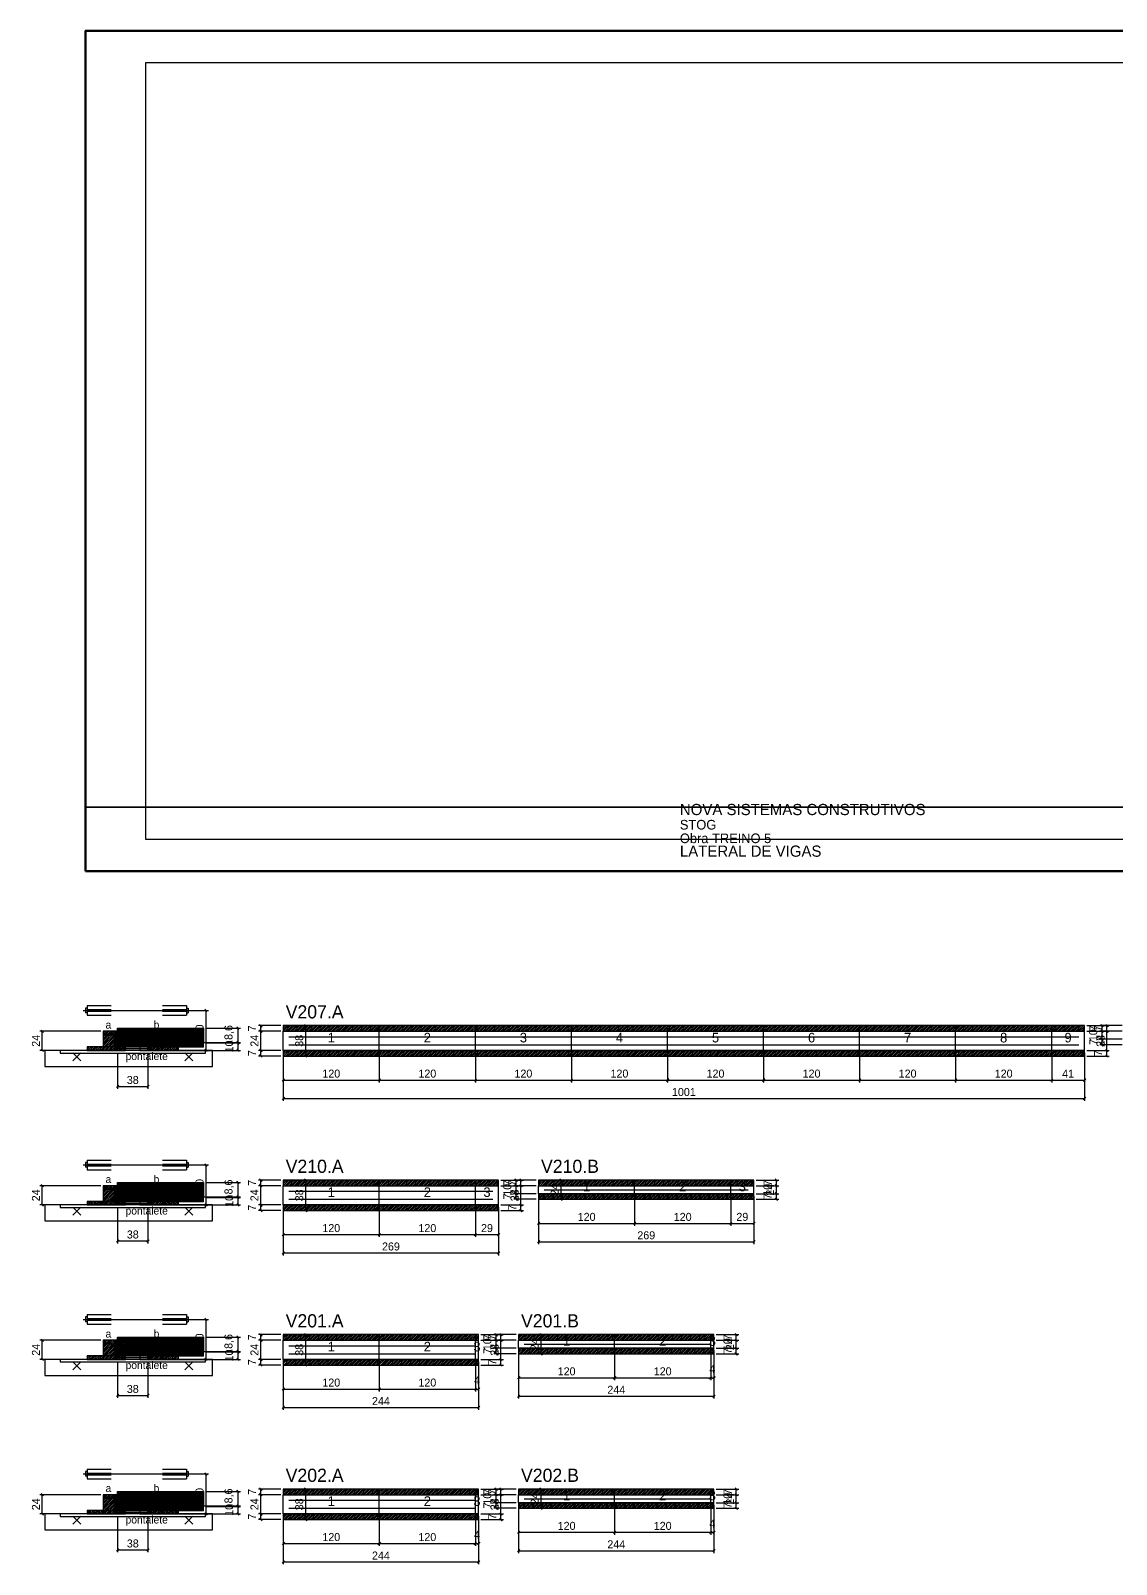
# Model space of a CAD drawing. Extents: x -10500 to 3070, y -6649 to 1250.
# Drawn here: x -69 to 1288, y -666 to 1250 of the extents above; entities that cross this region are included whole.
import ezdxf
from ezdxf.enums import TextEntityAlignment as Align

# ---------------------------------------------------------------- set-up
doc = ezdxf.new("R2010")
doc.units = 0
for name, color, linetype in [('5', 5, 'Continuous'), ('barrote', 126, 'Continuous'), ('CARIMBO', 255, 'Continuous'), ('CONCRETO', 251, 'Continuous'), ('COTA', 241, 'Continuous'), ('detalhes', 7, 'Continuous'), ('ESTRUTURACAO', 7, 'Continuous'), ('Folhas', 255, 'Continuous'), ('Hachura', 251, 'Continuous'), ('Madeira', 126, 'Continuous'), ('NOMENCLATURA', 7, 'Continuous'), ('Painéis', 200, 'Continuous'), ('presilha', 224, 'Continuous'), ('SARR_2.2x7', 40, 'Continuous'), ('SCO-___-LAJ', 224, 'Continuous'), ('TENSOR', 224, 'Continuous')]:
    doc.layers.add(name, color=color, linetype=linetype)
doc.dimstyles.new('PAINEL', dxfattribs={"dimtxt": 10, "dimasz": 3, "dimexe": 3, "dimexo": 3, "dimgap": 3, "dimtad": 1, "dimblk": 'OBLIQUE', "dimblk1": 'OBLIQUE', "dimcen": 2.5, "dimclrd": 4, "dimclre": 4, "dimclrt": 240, "dimazin": 3, "dimtfac": 1, "dimtmove": 0, "dimatfit": 3})

# ---------------------------------------------------------------- blocks, each defined once
blk = doc.blocks.new('PAR_ESQ')
for p, q in [((-1, -1), (1, 1)), ((-1, 1), (1, -1))]:
    blk.add_line(p, q)
blk = doc.blocks.new('PAR_FUNDO_ESQ')
for p, q in [((-1, -1), (1, 1)), ((-1, 1), (1, -1))]:
    blk.add_line(p, q)
blk = doc.blocks.new('PAR_FUNDO_DIR')
for p, q in [((-1, -1), (1, 1)), ((-1, 1), (1, -1))]:
    blk.add_line(p, q)
blk = doc.blocks.new('par_int_esq')
for p, q in [((-1, -1), (1, 1)), ((-1, 1), (1, -1))]:
    blk.add_line(p, q)
blk = doc.blocks.new('par_int_dir')
for p, q in [((-1, -1), (1, 1)), ((-1, 1), (1, -1))]:
    blk.add_line(p, q)
blk = doc.blocks.new('_OBLIQUE')
at = {"color": 0, "linetype": 'BYBLOCK'}
blk.add_line((-0.5, -0.5), (0.5, 0.5), dxfattribs=at)

msp = doc.modelspace()

# ---------------------------------------------------------------- hatches: boundary and pattern name
at = {"layer": 'COTA'}
h = msp.add_hatch(dxfattribs=at)
h.set_pattern_fill('ANSI31', scale=0.4)
h.paths.add_polyline_path([(40, -16), (40, 4), (147.5, 4), (147.5, -14.6), (78, -14.6), (78, -16)])
h = msp.add_hatch(dxfattribs=at)
h.set_pattern_fill('ANSI31', scale=0.5)
h.paths.add_polyline_path([(247, 0), (367, 0), (367, 7), (247, 7)])
h = msp.add_hatch(dxfattribs=at)
h.set_pattern_fill('ANSI31', scale=0.5)
h.paths.add_polyline_path([(367, 0), (487, 0), (487, 7), (367, 7)])
h = msp.add_hatch(dxfattribs=at)
h.set_pattern_fill('ANSI31', scale=0.5)
h.paths.add_polyline_path([(487, 0), (607, 0), (607, 7), (487, 7)])
h = msp.add_hatch(dxfattribs=at)
h.set_pattern_fill('ANSI31', scale=0.5)
h.paths.add_polyline_path([(607, 0), (727, 0), (727, 7), (607, 7)])
h = msp.add_hatch(dxfattribs=at)
h.set_pattern_fill('ANSI31', scale=0.5)
h.paths.add_polyline_path([(727, 0), (847, 0), (847, 7), (727, 7)])
h = msp.add_hatch(dxfattribs=at)
h.set_pattern_fill('ANSI31', scale=0.5)
h.paths.add_polyline_path([(847, 0), (967, 0), (967, 7), (847, 7)])
h = msp.add_hatch(dxfattribs=at)
h.set_pattern_fill('ANSI31', scale=0.5)
h.paths.add_polyline_path([(967, 0), (1087, 0), (1087, 7), (967, 7)])
h = msp.add_hatch(dxfattribs=at)
h.set_pattern_fill('ANSI31', scale=0.5)
h.paths.add_polyline_path([(1087, 0), (1207, 0), (1207, 7), (1087, 7)])
h = msp.add_hatch(dxfattribs=at)
h.set_pattern_fill('ANSI31', scale=0.5)
h.paths.add_polyline_path([(1207, 0), (1248, 0), (1248, 7), (1207, 7)])
h = msp.add_hatch(dxfattribs=at)
h.set_pattern_fill('ANSI31', scale=0.5)
h.paths.add_polyline_path([(247, -31), (367, -31), (367, -24), (247, -24)])
h = msp.add_hatch(dxfattribs=at)
h.set_pattern_fill('ANSI31', scale=0.5)
h.paths.add_polyline_path([(367, -31), (487, -31), (487, -24), (367, -24)])
h = msp.add_hatch(dxfattribs=at)
h.set_pattern_fill('ANSI31', scale=0.5)
h.paths.add_polyline_path([(487, -31), (607, -31), (607, -24), (487, -24)])
h = msp.add_hatch(dxfattribs=at)
h.set_pattern_fill('ANSI31', scale=0.5)
h.paths.add_polyline_path([(607, -31), (727, -31), (727, -24), (607, -24)])
h = msp.add_hatch(dxfattribs=at)
h.set_pattern_fill('ANSI31', scale=0.5)
h.paths.add_polyline_path([(727, -31), (847, -31), (847, -24), (727, -24)])
h = msp.add_hatch(dxfattribs=at)
h.set_pattern_fill('ANSI31', scale=0.5)
h.paths.add_polyline_path([(847, -31), (967, -31), (967, -24), (847, -24)])
h = msp.add_hatch(dxfattribs=at)
h.set_pattern_fill('ANSI31', scale=0.5)
h.paths.add_polyline_path([(967, -31), (1087, -31), (1087, -24), (967, -24)])
h = msp.add_hatch(dxfattribs=at)
h.set_pattern_fill('ANSI31', scale=0.5)
h.paths.add_polyline_path([(1087, -31), (1207, -31), (1207, -24), (1087, -24)])
h = msp.add_hatch(dxfattribs=at)
h.set_pattern_fill('ANSI31', scale=0.5)
h.paths.add_polyline_path([(1207, -31), (1248, -31), (1248, -24), (1207, -24)])
h = msp.add_hatch(dxfattribs=at)
h.set_pattern_fill('ANSI31', scale=0.4)
h.paths.add_polyline_path([(40, -209), (40, -189), (147.5, -189), (147.5, -207.6), (78, -207.6), (78, -209)])
h = msp.add_hatch(dxfattribs=at)
h.set_pattern_fill('ANSI31', scale=0.5)
h.paths.add_polyline_path([(247, -193), (367, -193), (367, -186), (247, -186)])
h = msp.add_hatch(dxfattribs=at)
h.set_pattern_fill('ANSI31', scale=0.5)
h.paths.add_polyline_path([(367, -193), (487, -193), (487, -186), (367, -186)])
h = msp.add_hatch(dxfattribs=at)
h.set_pattern_fill('ANSI31', scale=0.5)
h.paths.add_polyline_path([(487, -193), (516, -193), (516, -186), (487, -186)])
h = msp.add_hatch(dxfattribs=at)
h.set_pattern_fill('ANSI31', scale=0.5)
h.paths.add_polyline_path([(566, -193), (686, -193), (686, -186), (566, -186)])
h = msp.add_hatch(dxfattribs=at)
h.set_pattern_fill('ANSI31', scale=0.5)
h.paths.add_polyline_path([(686, -193), (806, -193), (806, -186), (686, -186)])
h = msp.add_hatch(dxfattribs=at)
h.set_pattern_fill('ANSI31', scale=0.5)
h.paths.add_polyline_path([(806, -193), (835, -193), (835, -186), (806, -186)])
h = msp.add_hatch(dxfattribs=at)
h.set_pattern_fill('ANSI31', scale=0.5)
h.paths.add_polyline_path([(566, -210), (686, -210), (686, -203), (566, -203)])
h = msp.add_hatch(dxfattribs=at)
h.set_pattern_fill('ANSI31', scale=0.5)
h.paths.add_polyline_path([(686, -210), (806, -210), (806, -203), (686, -203)])
h = msp.add_hatch(dxfattribs=at)
h.set_pattern_fill('ANSI31', scale=0.5)
h.paths.add_polyline_path([(806, -210), (835, -210), (835, -203), (806, -203)])
h = msp.add_hatch(dxfattribs=at)
h.set_pattern_fill('ANSI31', scale=0.5)
h.paths.add_polyline_path([(247, -224), (367, -224), (367, -217), (247, -217)])
h = msp.add_hatch(dxfattribs=at)
h.set_pattern_fill('ANSI31', scale=0.5)
h.paths.add_polyline_path([(367, -224), (487, -224), (487, -217), (367, -217)])
h = msp.add_hatch(dxfattribs=at)
h.set_pattern_fill('ANSI31', scale=0.5)
h.paths.add_polyline_path([(487, -224), (516, -224), (516, -217), (487, -217)])
h = msp.add_hatch(dxfattribs=at)
h.set_pattern_fill('ANSI31', scale=0.4)
h.paths.add_polyline_path([(40, -402), (40, -382), (147.5, -382), (147.5, -400.6), (78, -400.6), (78, -402)])
h = msp.add_hatch(dxfattribs=at)
h.set_pattern_fill('ANSI31', scale=0.5)
h.paths.add_polyline_path([(247, -386), (367, -386), (367, -379), (247, -379)])
h = msp.add_hatch(dxfattribs=at)
h.set_pattern_fill('ANSI31', scale=0.5)
h.paths.add_polyline_path([(367, -386), (487, -386), (487, -379), (367, -379)])
h = msp.add_hatch(dxfattribs=at)
h.set_pattern_fill('ANSI31', scale=0.5)
h.paths.add_polyline_path([(487, -386), (491, -386), (491, -379), (487, -379)])
h = msp.add_hatch(dxfattribs=at)
h.set_pattern_fill('ANSI31', scale=0.5)
h.paths.add_polyline_path([(541, -386), (661, -386), (661, -379), (541, -379)])
h = msp.add_hatch(dxfattribs=at)
h.set_pattern_fill('ANSI31', scale=0.5)
h.paths.add_polyline_path([(661, -386), (781, -386), (781, -379), (661, -379)])
h = msp.add_hatch(dxfattribs=at)
h.set_pattern_fill('ANSI31', scale=0.5)
h.paths.add_polyline_path([(781, -386), (785, -386), (785, -379), (781, -379)])
h = msp.add_hatch(dxfattribs=at)
h.set_pattern_fill('ANSI31', scale=0.5)
h.paths.add_polyline_path([(541, -403), (661, -403), (661, -396), (541, -396)])
h = msp.add_hatch(dxfattribs=at)
h.set_pattern_fill('ANSI31', scale=0.5)
h.paths.add_polyline_path([(661, -403), (781, -403), (781, -396), (661, -396)])
h = msp.add_hatch(dxfattribs=at)
h.set_pattern_fill('ANSI31', scale=0.5)
h.paths.add_polyline_path([(781, -403), (785, -403), (785, -396), (781, -396)])
h = msp.add_hatch(dxfattribs=at)
h.set_pattern_fill('ANSI31', scale=0.5)
h.paths.add_polyline_path([(247, -417), (367, -417), (367, -410), (247, -410)])
h = msp.add_hatch(dxfattribs=at)
h.set_pattern_fill('ANSI31', scale=0.5)
h.paths.add_polyline_path([(367, -417), (487, -417), (487, -410), (367, -410)])
h = msp.add_hatch(dxfattribs=at)
h.set_pattern_fill('ANSI31', scale=0.5)
h.paths.add_polyline_path([(487, -417), (491, -417), (491, -410), (487, -410)])
h = msp.add_hatch(dxfattribs=at)
h.set_pattern_fill('ANSI31', scale=0.5)
h.paths.add_polyline_path([(247, -579), (367, -579), (367, -572), (247, -572)])
h = msp.add_hatch(dxfattribs=at)
h.set_pattern_fill('ANSI31', scale=0.5)
h.paths.add_polyline_path([(367, -579), (487, -579), (487, -572), (367, -572)])
h = msp.add_hatch(dxfattribs=at)
h.set_pattern_fill('ANSI31', scale=0.5)
h.paths.add_polyline_path([(487, -579), (491, -579), (491, -572), (487, -572)])
h = msp.add_hatch(dxfattribs=at)
h.set_pattern_fill('ANSI31', scale=0.5)
h.paths.add_polyline_path([(541, -579), (661, -579), (661, -572), (541, -572)])
h = msp.add_hatch(dxfattribs=at)
h.set_pattern_fill('ANSI31', scale=0.5)
h.paths.add_polyline_path([(661, -579), (781, -579), (781, -572), (661, -572)])
h = msp.add_hatch(dxfattribs=at)
h.set_pattern_fill('ANSI31', scale=0.5)
h.paths.add_polyline_path([(781, -579), (785, -579), (785, -572), (781, -572)])
h = msp.add_hatch(dxfattribs=at)
h.set_pattern_fill('ANSI31', scale=0.4)
h.paths.add_polyline_path([(40, -595), (40, -575), (147.5, -575), (147.5, -593.6), (78, -593.6), (78, -595)])
h = msp.add_hatch(dxfattribs=at)
h.set_pattern_fill('ANSI31', scale=0.5)
h.paths.add_polyline_path([(541, -596), (661, -596), (661, -589), (541, -589)])
h = msp.add_hatch(dxfattribs=at)
h.set_pattern_fill('ANSI31', scale=0.5)
h.paths.add_polyline_path([(661, -596), (781, -596), (781, -589), (661, -589)])
h = msp.add_hatch(dxfattribs=at)
h.set_pattern_fill('ANSI31', scale=0.5)
h.paths.add_polyline_path([(781, -596), (785, -596), (785, -589), (781, -589)])
h = msp.add_hatch(dxfattribs=at)
h.set_pattern_fill('ANSI31', scale=0.5)
h.paths.add_polyline_path([(247, -610), (367, -610), (367, -603), (247, -603)])
h = msp.add_hatch(dxfattribs=at)
h.set_pattern_fill('ANSI31', scale=0.5)
h.paths.add_polyline_path([(367, -610), (487, -610), (487, -603), (367, -603)])
h = msp.add_hatch(dxfattribs=at)
h.set_pattern_fill('ANSI31', scale=0.5)
h.paths.add_polyline_path([(487, -610), (491, -610), (491, -603), (487, -603)])
at = {"layer": 'Hachura'}
h = msp.add_hatch(dxfattribs=at)
h.set_pattern_fill('ANSI31', scale=0.5)
h.paths.add_polyline_path([(22, -24), (36, -24), (36, 0), (22, 0)])
h = msp.add_hatch(dxfattribs=at)
h.set_pattern_fill('ANSI31', scale=0.5)
h.paths.add_polyline_path([(22, -4.4), (36, -4.4), (36, 0), (22, 0)])
h = msp.add_hatch(dxfattribs=at)
h.set_pattern_fill('SOLID')
h.paths.add_polyline_path([(36, -24), (40, -24), (40, 0), (36, 0)])
h = msp.add_hatch(dxfattribs=at)
h.set_pattern_fill('SOLID')
h.paths.add_polyline_path([(40, -19.6), (78, -19.6), (78, -16), (40, -16)])
h = msp.add_hatch(dxfattribs=at)
h.set_pattern_fill('SOLID')
h.paths.add_polyline_path([(78, -24), (82, -24), (82, -14), (78, -14)])
h = msp.add_hatch(dxfattribs=at)
h.set_pattern_fill('SOLID')
h.paths.add_polyline_path([(78, -14), (147.5, -14), (147.5, -20), (78, -20)])
h = msp.add_hatch(dxfattribs=at)
h.set_pattern_fill('ANSI31', scale=0.5)
h.paths.add_polyline_path([(82, -24), (96, -24), (96, -14), (82, -14)])
h = msp.add_hatch(dxfattribs=at)
h.set_pattern_fill('ANSI31', scale=0.5)
h.paths.add_polyline_path([(82, -18.4), (96, -18.4), (96, -14), (82, -14)])
h = msp.add_hatch(dxfattribs=at)
h.set_pattern_fill('ANSI31', scale=0.5)
h.paths.add_polyline_path([(2, -24), (22, -24), (22, -19.6), (2, -19.6)])
h = msp.add_hatch(dxfattribs=at)
h.set_pattern_fill('ANSI31', scale=0.5)
h.paths.add_polyline_path([(40, -24), (50, -24), (50, -19.6), (40, -19.6)])
h = msp.add_hatch(dxfattribs=at)
h.set_pattern_fill('ANSI31', scale=0.5)
h.paths.add_polyline_path([(96, -24), (116, -24), (116, -19.6), (96, -19.6)])
h = msp.add_hatch(dxfattribs=at)
h.set_pattern_fill('ANSI31', scale=0.5)
h.paths.add_polyline_path([(22, -217), (36, -217), (36, -193), (22, -193)])
h = msp.add_hatch(dxfattribs=at)
h.set_pattern_fill('ANSI31', scale=0.5)
h.paths.add_polyline_path([(22, -197.4), (36, -197.4), (36, -193), (22, -193)])
h = msp.add_hatch(dxfattribs=at)
h.set_pattern_fill('SOLID')
h.paths.add_polyline_path([(36, -217), (40, -217), (40, -193), (36, -193)])
h = msp.add_hatch(dxfattribs=at)
h.set_pattern_fill('SOLID')
h.paths.add_polyline_path([(40, -212.6), (78, -212.6), (78, -209), (40, -209)])
h = msp.add_hatch(dxfattribs=at)
h.set_pattern_fill('SOLID')
h.paths.add_polyline_path([(78, -217), (82, -217), (82, -207), (78, -207)])
h = msp.add_hatch(dxfattribs=at)
h.set_pattern_fill('SOLID')
h.paths.add_polyline_path([(78, -207), (147.5, -207), (147.5, -213), (78, -213)])
h = msp.add_hatch(dxfattribs=at)
h.set_pattern_fill('ANSI31', scale=0.5)
h.paths.add_polyline_path([(82, -217), (96, -217), (96, -207), (82, -207)])
h = msp.add_hatch(dxfattribs=at)
h.set_pattern_fill('ANSI31', scale=0.5)
h.paths.add_polyline_path([(82, -211.4), (96, -211.4), (96, -207), (82, -207)])
h = msp.add_hatch(dxfattribs=at)
h.set_pattern_fill('ANSI31', scale=0.5)
h.paths.add_polyline_path([(2, -217), (22, -217), (22, -212.6), (2, -212.6)])
h = msp.add_hatch(dxfattribs=at)
h.set_pattern_fill('ANSI31', scale=0.5)
h.paths.add_polyline_path([(40, -217), (50, -217), (50, -212.6), (40, -212.6)])
h = msp.add_hatch(dxfattribs=at)
h.set_pattern_fill('ANSI31', scale=0.5)
h.paths.add_polyline_path([(96, -217), (116, -217), (116, -212.6), (96, -212.6)])
h = msp.add_hatch(dxfattribs=at)
h.set_pattern_fill('ANSI31', scale=0.5)
h.paths.add_polyline_path([(22, -410), (36, -410), (36, -386), (22, -386)])
h = msp.add_hatch(dxfattribs=at)
h.set_pattern_fill('ANSI31', scale=0.5)
h.paths.add_polyline_path([(22, -390.4), (36, -390.4), (36, -386), (22, -386)])
h = msp.add_hatch(dxfattribs=at)
h.set_pattern_fill('SOLID')
h.paths.add_polyline_path([(36, -410), (40, -410), (40, -386), (36, -386)])
h = msp.add_hatch(dxfattribs=at)
h.set_pattern_fill('SOLID')
h.paths.add_polyline_path([(40, -405.6), (78, -405.6), (78, -402), (40, -402)])
h = msp.add_hatch(dxfattribs=at)
h.set_pattern_fill('SOLID')
h.paths.add_polyline_path([(78, -410), (82, -410), (82, -400), (78, -400)])
h = msp.add_hatch(dxfattribs=at)
h.set_pattern_fill('SOLID')
h.paths.add_polyline_path([(78, -400), (147.5, -400), (147.5, -406), (78, -406)])
h = msp.add_hatch(dxfattribs=at)
h.set_pattern_fill('ANSI31', scale=0.5)
h.paths.add_polyline_path([(82, -410), (96, -410), (96, -400), (82, -400)])
h = msp.add_hatch(dxfattribs=at)
h.set_pattern_fill('ANSI31', scale=0.5)
h.paths.add_polyline_path([(82, -404.4), (96, -404.4), (96, -400), (82, -400)])
h = msp.add_hatch(dxfattribs=at)
h.set_pattern_fill('ANSI31', scale=0.5)
h.paths.add_polyline_path([(2, -410), (22, -410), (22, -405.6), (2, -405.6)])
h = msp.add_hatch(dxfattribs=at)
h.set_pattern_fill('ANSI31', scale=0.5)
h.paths.add_polyline_path([(40, -410), (50, -410), (50, -405.6), (40, -405.6)])
h = msp.add_hatch(dxfattribs=at)
h.set_pattern_fill('ANSI31', scale=0.5)
h.paths.add_polyline_path([(96, -410), (116, -410), (116, -405.6), (96, -405.6)])
h = msp.add_hatch(dxfattribs=at)
h.set_pattern_fill('ANSI31', scale=0.5)
h.paths.add_polyline_path([(22, -603), (36, -603), (36, -579), (22, -579)])
h = msp.add_hatch(dxfattribs=at)
h.set_pattern_fill('ANSI31', scale=0.5)
h.paths.add_polyline_path([(22, -583.4), (36, -583.4), (36, -579), (22, -579)])
h = msp.add_hatch(dxfattribs=at)
h.set_pattern_fill('SOLID')
h.paths.add_polyline_path([(36, -603), (40, -603), (40, -579), (36, -579)])
h = msp.add_hatch(dxfattribs=at)
h.set_pattern_fill('SOLID')
h.paths.add_polyline_path([(78, -603), (82, -603), (82, -593), (78, -593)])
h = msp.add_hatch(dxfattribs=at)
h.set_pattern_fill('SOLID')
h.paths.add_polyline_path([(78, -593), (147.5, -593), (147.5, -599), (78, -599)])
h = msp.add_hatch(dxfattribs=at)
h.set_pattern_fill('ANSI31', scale=0.5)
h.paths.add_polyline_path([(82, -603), (96, -603), (96, -593), (82, -593)])
h = msp.add_hatch(dxfattribs=at)
h.set_pattern_fill('ANSI31', scale=0.5)
h.paths.add_polyline_path([(82, -597.4), (96, -597.4), (96, -593), (82, -593)])
h = msp.add_hatch(dxfattribs=at)
h.set_pattern_fill('ANSI31', scale=0.5)
h.paths.add_polyline_path([(2, -603), (22, -603), (22, -598.6), (2, -598.6)])
h = msp.add_hatch(dxfattribs=at)
h.set_pattern_fill('SOLID')
h.paths.add_polyline_path([(40, -598.6), (78, -598.6), (78, -595), (40, -595)])
h = msp.add_hatch(dxfattribs=at)
h.set_pattern_fill('ANSI31', scale=0.5)
h.paths.add_polyline_path([(40, -603), (50, -603), (50, -598.6), (40, -598.6)])
h = msp.add_hatch(dxfattribs=at)
h.set_pattern_fill('ANSI31', scale=0.5)
h.paths.add_polyline_path([(96, -603), (116, -603), (116, -598.6), (96, -598.6)])
at = {"layer": 'HACHURACONCRETO'}
h = msp.add_hatch(dxfattribs=at)
h.set_pattern_fill('ANSI31', scale=0.3)
h.paths.add_polyline_path([(40, -19.6), (78, -19.6), (78, -14), (40, -14)])
h = msp.add_hatch(dxfattribs=at)
h.set_pattern_fill('ANSI31', scale=0.3)
h.paths.add_polyline_path([(40, -212.6), (78, -212.6), (78, -207), (40, -207)])
h = msp.add_hatch(dxfattribs=at)
h.set_pattern_fill('ANSI31', scale=0.3)
h.paths.add_polyline_path([(40, -405.6), (78, -405.6), (78, -400), (40, -400)])
h = msp.add_hatch(dxfattribs=at)
h.set_pattern_fill('ANSI31', scale=0.3)
h.paths.add_polyline_path([(40, -598.6), (78, -598.6), (78, -593), (40, -593)])

# ---------------------------------------------------------------- linework, layer by layer
for p, q in [((0, 29), (0, 23)), ((2, 29), (0, 29)), ((2, 23), (0, 23)), ((2, 32), (32, 32)), ((2, 32), (2, 20)), ((2, 27), (32, 27)), ((2, 25), (32, 25)), ((2, 20), (32, 20)), ((96, 32), (126, 32)), ((96, 27), (126, 27)), ((96, 25), (126, 25)), ((96, 20), (126, 20)), ((126, 32), (126, 20)), ((126, 29), (128, 29)), ((126, 23), (128, 23)), ((128, 29), (128, 23)), ((0, -164), (0, -170)), ((2, -164), (0, -164)), ((2, -170), (0, -170)), ((2, -161), (32, -161)), ((2, -161), (2, -173)), ((2, -166), (32, -166)), ((2, -168), (32, -168)), ((96, -161), (126, -161)), ((96, -166), (126, -166)), ((96, -168), (126, -168)), ((126, -161), (126, -173)), ((126, -164), (128, -164)), ((126, -170), (128, -170)), ((128, -164), (128, -170)), ((2, -173), (32, -173)), ((96, -173), (126, -173)), ((0, -357), (0, -363)), ((2, -357), (0, -357)), ((2, -363), (0, -363)), ((2, -354), (32, -354)), ((2, -354), (2, -366)), ((2, -359), (32, -359)), ((2, -361), (32, -361)), ((96, -354), (126, -354)), ((96, -359), (126, -359)), ((96, -361), (126, -361)), ((126, -354), (126, -366)), ((126, -357), (128, -357)), ((126, -363), (128, -363)), ((128, -357), (128, -363)), ((2, -366), (32, -366)), ((96, -366), (126, -366)), ((0, -550), (0, -556)), ((2, -550), (0, -550)), ((2, -547), (32, -547)), ((2, -547), (2, -559)), ((2, -552), (32, -552)), ((2, -554), (32, -554)), ((96, -547), (126, -547)), ((96, -552), (126, -552)), ((96, -554), (126, -554)), ((126, -547), (126, -559)), ((126, -550), (128, -550)), ((128, -550), (128, -556)), ((2, -556), (0, -556)), ((2, -559), (32, -559)), ((96, -559), (126, -559)), ((126, -556), (128, -556))]:
    msp.add_line(p, q)
at = {"layer": 'BARRA_ANCORAGEM'}
for p, q in [((40, -16.3), (78, -16.3)), ((40, -18.3), (40, -16.3)), ((40, -18.3), (78, -18.3)), ((78, -18.3), (78, -16.3)), ((40, -19.7), (78, -19.7)), ((40, -21.7), (40, -19.7)), ((40, -21.7), (78, -21.7)), ((78, -21.7), (78, -19.7)), ((40, -209.3), (78, -209.3)), ((40, -211.3), (40, -209.3)), ((78, -211.3), (78, -209.3)), ((40, -211.3), (78, -211.3)), ((40, -212.7), (78, -212.7)), ((40, -214.7), (40, -212.7)), ((40, -214.7), (78, -214.7)), ((78, -214.7), (78, -212.7)), ((40, -402.3), (78, -402.3)), ((40, -404.3), (40, -402.3)), ((78, -404.3), (78, -402.3)), ((40, -404.3), (78, -404.3)), ((40, -405.7), (78, -405.7)), ((40, -407.7), (40, -405.7)), ((40, -407.7), (78, -407.7)), ((78, -407.7), (78, -405.7)), ((40, -595.3), (78, -595.3)), ((40, -597.3), (40, -595.3)), ((40, -597.3), (78, -597.3)), ((40, -598.7), (78, -598.7)), ((40, -600.7), (40, -598.7)), ((40, -600.7), (78, -600.7)), ((78, -597.3), (78, -595.3)), ((78, -600.7), (78, -598.7))]:
    msp.add_line(p, q, dxfattribs=at)
at = {"layer": 'barrote'}
for points in [[(-50.75, -44), (158.75, -44), (158.75, -24), (-50.75, -24)], [(-50.75, -237), (158.75, -237), (158.75, -217), (-50.75, -217)], [(-50.75, -430), (158.75, -430), (158.75, -410), (-50.75, -410)], [(-50.75, -623), (158.75, -623), (158.75, -603), (-50.75, -603)]]:
    msp.add_lwpolyline(points, close=True, dxfattribs=at)
at = {"layer": 'CARIMBO', "lineweight": 35}
msp.add_line((0, 280), (1485, 280), dxfattribs=at)
at = {"layer": 'CONCRETO'}
for points in [[(40, -16), (40, 4), (147.5, 4), (147.5, -14.6), (78, -14.6), (78, -16)], [(40, -209), (40, -189), (147.5, -189), (147.5, -207.6), (78, -207.6), (78, -209)], [(40, -402), (40, -382), (147.5, -382), (147.5, -400.6), (78, -400.6), (78, -402)], [(40, -595), (40, -575), (147.5, -575), (147.5, -593.6), (78, -593.6), (78, -595)]]:
    msp.add_lwpolyline(points, close=True, dxfattribs=at)
at = {"layer": 'Folhas', "lineweight": 50}
msp.add_lwpolyline([(0, 200), (1485, 200), (1485, 1250), (0, 1250)], close=True, dxfattribs=at)
at = {"layer": 'Folhas', "lineweight": 25}
msp.add_lwpolyline([(75, 240), (1410, 240), (1410, 1210), (75, 1210)], close=True, dxfattribs=at)
at = {"layer": 'HACHURACONCRETO'}
for points in [[(40, -19.6), (78, -19.6), (78, -14), (40, -14)], [(40, -212.6), (78, -212.6), (78, -207), (40, -207)], [(40, -405.6), (78, -405.6), (78, -400), (40, -400)], [(40, -598.6), (78, -598.6), (78, -593), (40, -593)]]:
    msp.add_lwpolyline(points, close=True, dxfattribs=at)
at = {"layer": 'Madeira'}
for points in [[(22, -24), (36, -24), (36, 0), (22, 0)], [(22, -4.4), (36, -4.4), (36, 0), (22, 0)], [(82, -24), (96, -24), (96, -14), (82, -14)], [(82, -18.4), (96, -18.4), (96, -14), (82, -14)], [(2, -24), (22, -24), (22, -19.6), (2, -19.6)], [(22, -24), (36, -24), (36, -19.6), (22, -19.6)], [(40, -24), (50, -24), (50, -19.6), (40, -19.6)], [(68, -24), (78, -24), (78, -19.6), (68, -19.6)], [(96, -24), (116, -24), (116, -19.6), (96, -19.6)], [(22, -217), (36, -217), (36, -193), (22, -193)], [(22, -197.4), (36, -197.4), (36, -193), (22, -193)], [(82, -217), (96, -217), (96, -207), (82, -207)], [(82, -211.4), (96, -211.4), (96, -207), (82, -207)], [(2, -217), (22, -217), (22, -212.6), (2, -212.6)], [(22, -217), (36, -217), (36, -212.6), (22, -212.6)], [(40, -217), (50, -217), (50, -212.6), (40, -212.6)], [(68, -217), (78, -217), (78, -212.6), (68, -212.6)], [(96, -217), (116, -217), (116, -212.6), (96, -212.6)], [(22, -410), (36, -410), (36, -386), (22, -386)], [(22, -390.4), (36, -390.4), (36, -386), (22, -386)], [(82, -410), (96, -410), (96, -400), (82, -400)], [(82, -404.4), (96, -404.4), (96, -400), (82, -400)], [(2, -410), (22, -410), (22, -405.6), (2, -405.6)], [(22, -410), (36, -410), (36, -405.6), (22, -405.6)], [(40, -410), (50, -410), (50, -405.6), (40, -405.6)], [(68, -410), (78, -410), (78, -405.6), (68, -405.6)], [(96, -410), (116, -410), (116, -405.6), (96, -405.6)], [(22, -603), (36, -603), (36, -579), (22, -579)], [(22, -583.4), (36, -583.4), (36, -579), (22, -579)], [(82, -603), (96, -603), (96, -593), (82, -593)], [(82, -597.4), (96, -597.4), (96, -593), (82, -593)], [(2, -603), (22, -603), (22, -598.6), (2, -598.6)], [(22, -603), (36, -603), (36, -598.6), (22, -598.6)], [(40, -603), (50, -603), (50, -598.6), (40, -598.6)], [(68, -603), (78, -603), (78, -598.6), (68, -598.6)], [(96, -603), (116, -603), (116, -598.6), (96, -598.6)]]:
    msp.add_lwpolyline(points, close=True, dxfattribs=at)
at = {"layer": 'Painéis'}
for p, q in [((247, 0), (367, 0)), ((247, -24), (247, 0)), ((367, -24), (367, 0)), ((367, -24), (367, 0)), ((367, 0), (487, 0)), ((367, -24), (367, 0)), ((487, -24), (487, 0)), ((487, -24), (487, 0)), ((487, 0), (607, 0)), ((487, -24), (487, 0)), ((607, -24), (607, 0)), ((607, -24), (607, 0)), ((607, 0), (727, 0)), ((607, -24), (607, 0)), ((727, -24), (727, 0)), ((727, -24), (727, 0)), ((727, 0), (847, 0)), ((727, -24), (727, 0)), ((847, -24), (847, 0)), ((847, -24), (847, 0)), ((847, 0), (967, 0)), ((847, -24), (847, 0)), ((967, -24), (967, 0)), ((967, -24), (967, 0)), ((967, 0), (1087, 0)), ((967, -24), (967, 0)), ((1087, -24), (1087, 0)), ((1087, -24), (1087, 0)), ((1087, 0), (1207, 0)), ((1087, -24), (1087, 0)), ((1207, -24), (1207, 0)), ((1207, -24), (1207, 0)), ((1207, 0), (1248, 0)), ((1207, -24), (1207, 0)), ((1248, -24), (1248, 0)), ((247, -24), (367, -24)), ((367, -24), (487, -24)), ((487, -24), (607, -24)), ((607, -24), (727, -24)), ((727, -24), (847, -24)), ((847, -24), (967, -24)), ((967, -24), (1087, -24)), ((1087, -24), (1207, -24)), ((1207, -24), (1248, -24)), ((247, -193), (367, -193)), ((247, -217), (247, -193)), ((367, -217), (367, -193)), ((367, -217), (367, -193)), ((367, -193), (487, -193)), ((367, -217), (367, -193)), ((487, -217), (487, -193)), ((487, -217), (487, -193)), ((487, -193), (516, -193)), ((487, -217), (487, -193)), ((516, -217), (516, -193)), ((566, -193), (686, -193)), ((566, -203), (566, -193)), ((566, -203), (686, -203)), ((686, -203), (686, -193)), ((686, -203), (686, -193)), ((686, -193), (806, -193)), ((686, -203), (686, -193)), ((686, -203), (806, -203)), ((806, -203), (806, -193)), ((806, -203), (806, -193)), ((806, -193), (835, -193)), ((806, -203), (806, -193)), ((806, -203), (835, -203)), ((835, -203), (835, -193)), ((247, -217), (367, -217)), ((367, -217), (487, -217)), ((487, -217), (516, -217)), ((247, -386), (367, -386)), ((247, -410), (247, -386)), ((367, -410), (367, -386)), ((367, -410), (367, -386)), ((367, -386), (487, -386)), ((367, -410), (367, -386)), ((487, -410), (487, -386)), ((487, -410), (487, -386)), ((487, -386), (491, -386)), ((487, -410), (487, -386)), ((491, -410), (491, -386)), ((541, -386), (661, -386)), ((541, -396), (541, -386)), ((541, -396), (661, -396)), ((661, -396), (661, -386)), ((661, -396), (661, -386)), ((661, -386), (781, -386)), ((661, -396), (661, -386)), ((661, -396), (781, -396)), ((781, -396), (781, -386)), ((781, -396), (781, -386)), ((781, -386), (785, -386)), ((781, -396), (781, -386)), ((781, -396), (785, -396)), ((785, -396), (785, -386)), ((247, -410), (367, -410)), ((367, -410), (487, -410)), ((487, -410), (491, -410)), ((247, -579), (367, -579)), ((247, -603), (247, -579)), ((367, -603), (367, -579)), ((367, -603), (367, -579)), ((367, -579), (487, -579)), ((367, -603), (367, -579)), ((487, -603), (487, -579)), ((487, -603), (487, -579)), ((487, -579), (491, -579)), ((487, -603), (487, -579)), ((491, -603), (491, -579)), ((541, -579), (661, -579)), ((541, -589), (541, -579)), ((541, -589), (661, -589)), ((661, -589), (661, -579)), ((661, -589), (661, -579)), ((661, -579), (781, -579)), ((661, -589), (661, -579)), ((661, -589), (781, -589)), ((781, -589), (781, -579)), ((781, -589), (781, -579)), ((781, -579), (785, -579)), ((781, -589), (781, -579)), ((781, -589), (785, -589)), ((785, -589), (785, -579)), ((247, -603), (367, -603)), ((367, -603), (487, -603)), ((487, -603), (491, -603))]:
    msp.add_line(p, q, dxfattribs=at)
for points in [[(36, -24), (40, -24), (40, 0), (36, 0)], [(40, -19.6), (78, -19.6), (78, -16), (40, -16)], [(78, -24), (82, -24), (82, -14), (78, -14)], [(78, -14), (147.5, -14), (147.5, -14.6), (78, -14.6)], [(36, -217), (40, -217), (40, -193), (36, -193)], [(40, -212.6), (78, -212.6), (78, -209), (40, -209)], [(78, -217), (82, -217), (82, -207), (78, -207)], [(78, -207), (147.5, -207), (147.5, -207.6), (78, -207.6)], [(36, -410), (40, -410), (40, -386), (36, -386)], [(40, -405.6), (78, -405.6), (78, -402), (40, -402)], [(78, -410), (82, -410), (82, -400), (78, -400)], [(78, -400), (147.5, -400), (147.5, -400.6), (78, -400.6)], [(36, -603), (40, -603), (40, -579), (36, -579)], [(78, -603), (82, -603), (82, -593), (78, -593)], [(78, -593), (147.5, -593), (147.5, -593.6), (78, -593.6)], [(40, -598.6), (78, -598.6), (78, -595), (40, -595)]]:
    msp.add_lwpolyline(points, close=True, dxfattribs=at)
at = {"layer": 'presilha'}
for p, q in [((-16, -37), (-6, -27)), ((-16, -27), (-6, -37)), ((124, -37), (134, -27)), ((124, -27), (134, -37)), ((-16, -230), (-6, -220)), ((-16, -220), (-6, -230)), ((124, -230), (134, -220)), ((124, -220), (134, -230)), ((-16, -423), (-6, -413)), ((-16, -413), (-6, -423)), ((124, -423), (134, -413)), ((124, -413), (134, -423)), ((-16, -616), (-6, -606)), ((-16, -606), (-6, -616)), ((124, -616), (134, -606)), ((124, -606), (134, -616))]:
    msp.add_line(p, q, dxfattribs=at)
at = {"layer": 'SARR_2.2x7'}
for points in [[(254, -7), (367, -7)], [(254, -7), (367, -7)], [(254, -17), (367, -17)], [(254, -17), (367, -17)], [(367, -7), (487, -7)], [(367, -7), (487, -7)], [(367, -17), (487, -17)], [(367, -17), (487, -17)], [(487, -7), (607, -7)], [(487, -7), (607, -7)], [(487, -17), (607, -17)], [(487, -17), (607, -17)], [(607, -7), (727, -7)], [(607, -7), (727, -7)], [(607, -17), (727, -17)], [(607, -17), (727, -17)], [(727, -7), (847, -7)], [(727, -7), (847, -7)], [(727, -17), (847, -17)], [(727, -17), (847, -17)], [(847, -7), (967, -7)], [(847, -7), (967, -7)], [(847, -17), (967, -17)], [(847, -17), (967, -17)], [(967, -7), (1087, -7)], [(967, -7), (1087, -7)], [(967, -17), (1087, -17)], [(967, -17), (1087, -17)], [(1087, -7), (1207, -7)], [(1087, -7), (1207, -7)], [(1087, -17), (1207, -17)], [(1087, -17), (1207, -17)], [(1207, -7), (1241, -7)], [(1207, -7), (1241, -7)], [(1207, -17), (1241, -17)], [(1207, -17), (1241, -17)], [(254, -200), (367, -200)], [(254, -200), (367, -200)], [(254, -210), (367, -210)], [(254, -210), (367, -210)], [(367, -200), (487, -200)], [(367, -200), (487, -200)], [(367, -210), (487, -210)], [(367, -210), (487, -210)], [(487, -200), (509, -200)], [(487, -200), (509, -200)], [(487, -210), (509, -210)], [(487, -210), (509, -210)], [(573, -198), (686, -198)], [(573, -198), (686, -198)], [(686, -198), (806, -198)], [(686, -198), (806, -198)], [(806, -198), (828, -198)], [(806, -198), (828, -198)], [(254, -393), (367, -393)], [(254, -393), (367, -393)], [(367, -393), (487, -393)], [(367, -393), (487, -393)], [(548, -391), (661, -391)], [(548, -391), (661, -391)], [(661, -391), (781, -391)], [(661, -391), (781, -391)], [(254, -403), (367, -403)], [(254, -403), (367, -403)], [(367, -403), (487, -403)], [(367, -403), (487, -403)], [(254, -586), (367, -586)], [(254, -586), (367, -586)], [(367, -586), (487, -586)], [(367, -586), (487, -586)], [(548, -584), (661, -584)], [(548, -584), (661, -584)], [(661, -584), (781, -584)], [(661, -584), (781, -584)], [(254, -596), (367, -596)], [(254, -596), (367, -596)], [(367, -596), (487, -596)], [(367, -596), (487, -596)]]:
    msp.add_lwpolyline(points, dxfattribs=at)
at = {"layer": 'SARRAFO_2_2X7'}
for p, q in [((36, -9.2), (36, -4.8)), ((36, -4.8), (40, -4.8)), ((36, -9.2), (40, -9.2)), ((36, -19.2), (36, -14.8)), ((36, -14.8), (40, -14.8)), ((40, -9.2), (40, -4.8)), ((40, -19.2), (40, -14.8)), ((78, -21.2), (78, -16.8)), ((78, -16.8), (82, -16.8)), ((82, -21.2), (82, -16.8)), ((36, -19.2), (40, -19.2)), ((78, -21.2), (82, -21.2)), ((36, -202.2), (36, -197.8)), ((36, -197.8), (40, -197.8)), ((36, -202.2), (40, -202.2)), ((36, -212.2), (36, -207.8)), ((36, -207.8), (40, -207.8)), ((40, -202.2), (40, -197.8)), ((40, -212.2), (40, -207.8)), ((78, -214.2), (78, -209.8)), ((78, -209.8), (82, -209.8)), ((82, -214.2), (82, -209.8)), ((36, -212.2), (40, -212.2)), ((78, -214.2), (82, -214.2)), ((36, -395.2), (36, -390.8)), ((36, -390.8), (40, -390.8)), ((36, -395.2), (40, -395.2)), ((36, -405.2), (36, -400.8)), ((36, -400.8), (40, -400.8)), ((40, -395.2), (40, -390.8)), ((40, -405.2), (40, -400.8)), ((36, -405.2), (40, -405.2)), ((78, -407.2), (78, -402.8)), ((78, -402.8), (82, -402.8)), ((78, -407.2), (82, -407.2)), ((82, -407.2), (82, -402.8)), ((36, -588.2), (36, -583.8)), ((36, -583.8), (40, -583.8)), ((36, -588.2), (40, -588.2)), ((36, -598.2), (36, -593.8)), ((36, -593.8), (40, -593.8)), ((40, -588.2), (40, -583.8)), ((40, -598.2), (40, -593.8)), ((36, -598.2), (40, -598.2)), ((78, -600.2), (78, -595.8)), ((78, -595.8), (82, -595.8)), ((78, -600.2), (82, -600.2)), ((82, -600.2), (82, -595.8))]:
    msp.add_line(p, q, dxfattribs=at)
at = {"layer": 'SCO-___-LAJ'}
for points in [[(247, 0), (367, 0), (367, 7), (247, 7)], [(367, 0), (487, 0), (487, 7), (367, 7)], [(487, 0), (607, 0), (607, 7), (487, 7)], [(607, 0), (727, 0), (727, 7), (607, 7)], [(727, 0), (847, 0), (847, 7), (727, 7)], [(847, 0), (967, 0), (967, 7), (847, 7)], [(967, 0), (1087, 0), (1087, 7), (967, 7)], [(1087, 0), (1207, 0), (1207, 7), (1087, 7)], [(1207, 0), (1248, 0), (1248, 7), (1207, 7)], [(-31.75, -27.2), (149.75, -27.2), (149.75, -24), (-31.75, -24)], [(247, -31), (367, -31), (367, -24), (247, -24)], [(367, -31), (487, -31), (487, -24), (367, -24)], [(487, -31), (607, -31), (607, -24), (487, -24)], [(607, -31), (727, -31), (727, -24), (607, -24)], [(727, -31), (847, -31), (847, -24), (727, -24)], [(847, -31), (967, -31), (967, -24), (847, -24)], [(967, -31), (1087, -31), (1087, -24), (967, -24)], [(1087, -31), (1207, -31), (1207, -24), (1087, -24)], [(1207, -31), (1248, -31), (1248, -24), (1207, -24)], [(247, -193), (367, -193), (367, -186), (247, -186)], [(367, -193), (487, -193), (487, -186), (367, -186)], [(487, -193), (516, -193), (516, -186), (487, -186)], [(566, -193), (686, -193), (686, -186), (566, -186)], [(686, -193), (806, -193), (806, -186), (686, -186)], [(806, -193), (835, -193), (835, -186), (806, -186)], [(566, -210), (686, -210), (686, -203), (566, -203)], [(686, -210), (806, -210), (806, -203), (686, -203)], [(806, -210), (835, -210), (835, -203), (806, -203)], [(-31.75, -220.2), (149.75, -220.2), (149.75, -217), (-31.75, -217)], [(247, -224), (367, -224), (367, -217), (247, -217)], [(367, -224), (487, -224), (487, -217), (367, -217)], [(487, -224), (516, -224), (516, -217), (487, -217)], [(247, -386), (367, -386), (367, -379), (247, -379)], [(367, -386), (487, -386), (487, -379), (367, -379)], [(487, -386), (491, -386), (491, -379), (487, -379)], [(541, -386), (661, -386), (661, -379), (541, -379)], [(661, -386), (781, -386), (781, -379), (661, -379)], [(781, -386), (785, -386), (785, -379), (781, -379)], [(541, -403), (661, -403), (661, -396), (541, -396)], [(661, -403), (781, -403), (781, -396), (661, -396)], [(781, -403), (785, -403), (785, -396), (781, -396)], [(-31.75, -413.2), (149.75, -413.2), (149.75, -410), (-31.75, -410)], [(247, -417), (367, -417), (367, -410), (247, -410)], [(367, -417), (487, -417), (487, -410), (367, -410)], [(487, -417), (491, -417), (491, -410), (487, -410)], [(247, -579), (367, -579), (367, -572), (247, -572)], [(367, -579), (487, -579), (487, -572), (367, -572)], [(487, -579), (491, -579), (491, -572), (487, -572)], [(541, -579), (661, -579), (661, -572), (541, -572)], [(661, -579), (781, -579), (781, -572), (661, -572)], [(781, -579), (785, -579), (785, -572), (781, -572)], [(541, -596), (661, -596), (661, -589), (541, -589)], [(661, -596), (781, -596), (781, -589), (661, -589)], [(781, -596), (785, -596), (785, -589), (781, -589)], [(-31.75, -606.2), (149.75, -606.2), (149.75, -603), (-31.75, -603)], [(247, -610), (367, -610), (367, -603), (247, -603)], [(367, -610), (487, -610), (487, -603), (367, -603)], [(487, -610), (491, -610), (491, -603), (487, -603)]]:
    msp.add_lwpolyline(points, close=True, dxfattribs=at)
at = {"layer": 'TENSOR'}
for p, q in [((-3, 26), (145.5, 26)), ((-3, -167), (145.5, -167)), ((-3, -360), (145.5, -360)), ((-3, -553), (145.5, -553))]:
    msp.add_line(p, q, dxfattribs=at)

# ---------------------------------------------------------------- block references
at = {"layer": 'Painéis'}
for name, p in [('PAR_ESQ', (36, -19)), ('par_int_esq', (40, -9)), ('PAR_FUNDO_ESQ', (40, -14)), ('par_int_dir', (78, -9)), ('PAR_FUNDO_DIR', (78, -14)), ('par_int_esq', (40, -202)), ('PAR_FUNDO_ESQ', (40, -207)), ('par_int_dir', (78, -202)), ('PAR_FUNDO_DIR', (78, -207)), ('PAR_ESQ', (36, -212)), ('par_int_esq', (40, -395)), ('PAR_FUNDO_ESQ', (40, -400)), ('par_int_dir', (78, -395)), ('PAR_FUNDO_DIR', (78, -400)), ('PAR_ESQ', (36, -405)), ('par_int_esq', (40, -588)), ('PAR_FUNDO_ESQ', (40, -593)), ('par_int_dir', (78, -588)), ('PAR_FUNDO_DIR', (78, -593)), ('PAR_ESQ', (36, -598))]:
    msp.add_blockref(name, p, dxfattribs=at)

# ---------------------------------------------------------------- texts
at = {"layer": '5'}
for s, p in [('1', (307, -8)), ('2', (427, -8)), ('3', (547, -8)), ('4', (667, -8)), ('5', (787, -8)), ('6', (907, -8)), ('7', (1027, -8)), ('8', (1147, -8)), ('9', (1227.5, -8)), ('1', (626, -194)), ('2', (746, -194)), ('3', (820.5, -194)), ('1', (307, -201)), ('2', (427, -201)), ('3', (501.5, -201)), ('1', (601, -387)), ('2', (721, -387)), ('3', (783, -387)), ('1', (307, -394)), ('2', (427, -394)), ('3', (489, -394)), ('1', (601, -580)), ('2', (721, -580)), ('3', (783, -580)), ('1', (307, -587)), ('2', (427, -587)), ('3', (489, -587))]:
    msp.add_text(s, height=12, dxfattribs=at).set_placement(p, align=Align.MIDDLE_CENTER)
at = {"layer": 'CARIMBO'}
for s, height, p in [('NOVA SISTEMAS CONSTRUTIVOS', 14, (742.5, 270)), ('STOG', 12, (742.5, 252)), ('Obra TREINO 5', 12, (742.5, 235)), ('LATERAL DE VIGAS', 14, (742.5, 218))]:
    msp.add_text(s, height=height, dxfattribs=at).set_placement(p)
at = {"layer": 'detalhes'}
for s, p in [('a', (25, 3.3)), ('b', (85, 3.3)), ('c', (50, -13.5)), ('a', (25, -189.7)), ('b', (85, -189.7)), ('c', (50, -206.5)), ('a', (25, -382.7)), ('b', (85, -382.7)), ('c', (50, -399.5)), ('a', (25, -575.7)), ('b', (85, -575.7)), ('c', (50, -592.5))]:
    msp.add_text(s, height=9.6, dxfattribs=at).set_placement(p)
at = {"layer": 'ESTRUTURACAO'}
for p in [(50, -36), (50, -229), (50, -422), (50, -615)]:
    msp.add_text('pontalete', height=9.6, dxfattribs=at).set_placement(p)
at = {"layer": 'NOMENCLATURA'}
for s, p in [('V207.A', (250, 16)), ('V210.A', (250, -177)), ('V210.B', (569, -177)), ('V201.A', (250, -370)), ('V201.B', (544, -370)), ('V202.A', (250, -563)), ('V202.B', (544, -563))]:
    msp.add_text(s, height=16.5, dxfattribs=at).set_placement(p)

# ---------------------------------------------------------------- dimensions: what is measured, and where the dimension line sits
at = {"layer": 'COTA'}
for base, p1, p2 in [((150.5, -24), (96, -24), (96, 26)), ((-54, -24), (2, -24), (22, 0)), ((190.5, -14.6), (147.5, -14.6), (147.5, 4)), ((219, 0), (247, 0), (247, 7)), ((219, -24), (247, -24), (247, 0)), ((275, -31), (247, -31), (247, 7)), ((1276, -31), (1248, -31), (1248, 7)), ((1276, 0), (1248, 0), (1248, 7)), ((1276, -24), (1248, -24), (1248, 0)), ((1270, 0), (1298, 0), (1298, 7)), ((1270, -10), (1298, -10), (1298, 0)), ((190.5, -24), (96, -24), (96, -14)), ((1270, -17), (1298, -17), (1298, -10)), ((219, -31), (247, -31), (247, -24)), ((1276, -31), (1248, -31), (1248, -24)), ((150.5, -217), (96, -217), (96, -167)), ((-54, -217), (2, -217), (22, -193)), ((190.5, -207.6), (147.5, -207.6), (147.5, -189)), ((219, -193), (247, -193), (247, -186)), ((219, -217), (247, -217), (247, -193)), ((275, -224), (247, -224), (247, -186)), ((544, -224), (516, -224), (516, -186)), ((544, -193), (516, -193), (516, -186)), ((544, -217), (516, -217), (516, -193)), ((538, -193), (566, -193), (566, -186)), ((538, -203), (566, -203), (566, -193)), ((594, -210), (566, -210), (566, -186)), ((863, -210), (835, -210), (835, -186)), ((863, -193), (835, -193), (835, -186)), ((863, -203), (835, -203), (835, -193)), ((190.5, -217), (96, -217), (96, -207)), ((538, -210), (566, -210), (566, -203)), ((863, -210), (835, -210), (835, -203)), ((219, -224), (247, -224), (247, -217)), ((544, -224), (516, -224), (516, -217)), ((150.5, -410), (96, -410), (96, -360)), ((190.5, -400.6), (147.5, -400.6), (147.5, -382)), ((219, -386), (247, -386), (247, -379)), ((275, -417), (247, -417), (247, -379)), ((519, -417), (491, -417), (491, -379)), ((519, -386), (491, -386), (491, -379)), ((513, -386), (541, -386), (541, -379)), ((569, -403), (541, -403), (541, -379)), ((813, -403), (785, -403), (785, -379)), ((813, -386), (785, -386), (785, -379)), ((-54, -410), (2, -410), (22, -386)), ((190.5, -410), (96, -410), (96, -400)), ((219, -410), (247, -410), (247, -386)), ((519, -410), (491, -410), (491, -386)), ((513, -396), (541, -396), (541, -386)), ((513, -403), (541, -403), (541, -396)), ((813, -396), (785, -396), (785, -386)), ((813, -403), (785, -403), (785, -396)), ((219, -417), (247, -417), (247, -410)), ((519, -417), (491, -417), (491, -410)), ((150.5, -603), (96, -603), (96, -553)), ((190.5, -593.6), (147.5, -593.6), (147.5, -575)), ((219, -579), (247, -579), (247, -572)), ((275, -610), (247, -610), (247, -572)), ((519, -610), (491, -610), (491, -572)), ((519, -579), (491, -579), (491, -572)), ((513, -579), (541, -579), (541, -572)), ((569, -596), (541, -596), (541, -572)), ((813, -596), (785, -596), (785, -572)), ((813, -579), (785, -579), (785, -572)), ((-54, -603), (2, -603), (22, -579)), ((190.5, -603), (96, -603), (96, -593)), ((219, -603), (247, -603), (247, -579)), ((519, -603), (491, -603), (491, -579)), ((513, -589), (541, -589), (541, -579)), ((513, -596), (541, -596), (541, -589)), ((813, -589), (785, -589), (785, -579)), ((813, -596), (785, -596), (785, -589)), ((219, -610), (247, -610), (247, -603)), ((519, -610), (491, -610), (491, -603))]:
    msp.add_linear_dim(base=base, p1=p1, p2=p2, angle=90, dimstyle='PAINEL', dxfattribs=at).render()
for base, p1, p2 in [((40, -69), (40, -24), (78, -24)), ((247, -61), (247, -24), (367, -24)), ((247, -84), (247, -24), (1248, -24)), ((367, -61), (367, -24), (487, -24)), ((487, -61), (487, -24), (607, -24)), ((607, -61), (607, -24), (727, -24)), ((727, -61), (727, -24), (847, -24)), ((847, -61), (847, -24), (967, -24)), ((967, -61), (967, -24), (1087, -24)), ((1087, -61), (1087, -24), (1207, -24)), ((1207, -61), (1207, -24), (1248, -24)), ((566, -240), (566, -203), (686, -203)), ((566, -263), (566, -203), (835, -203)), ((686, -240), (686, -203), (806, -203)), ((806, -240), (806, -203), (835, -203)), ((40, -262), (40, -217), (78, -217)), ((247, -254), (247, -217), (367, -217)), ((247, -277), (247, -217), (516, -217)), ((367, -254), (367, -217), (487, -217)), ((487, -254), (487, -217), (516, -217)), ((541, -433), (541, -396), (661, -396)), ((541, -456), (541, -396), (785, -396)), ((661, -433), (661, -396), (781, -396)), ((781, -433), (781, -396), (785, -396)), ((40, -455), (40, -410), (78, -410)), ((247, -447), (247, -410), (367, -410)), ((247, -470), (247, -410), (491, -410)), ((367, -447), (367, -410), (487, -410)), ((487, -447), (487, -410), (491, -410)), ((541, -626), (541, -589), (661, -589)), ((541, -649), (541, -589), (785, -589)), ((661, -626), (661, -589), (781, -589)), ((781, -626), (781, -589), (785, -589)), ((40, -648), (40, -603), (78, -603)), ((247, -640), (247, -603), (367, -603)), ((247, -663), (247, -603), (491, -603)), ((367, -640), (367, -603), (487, -603)), ((487, -640), (487, -603), (491, -603))]:
    msp.add_linear_dim(base=base, p1=p1, p2=p2, dimstyle='PAINEL', dxfattribs=at).render()

doc.saveas('drawing.dxf')
